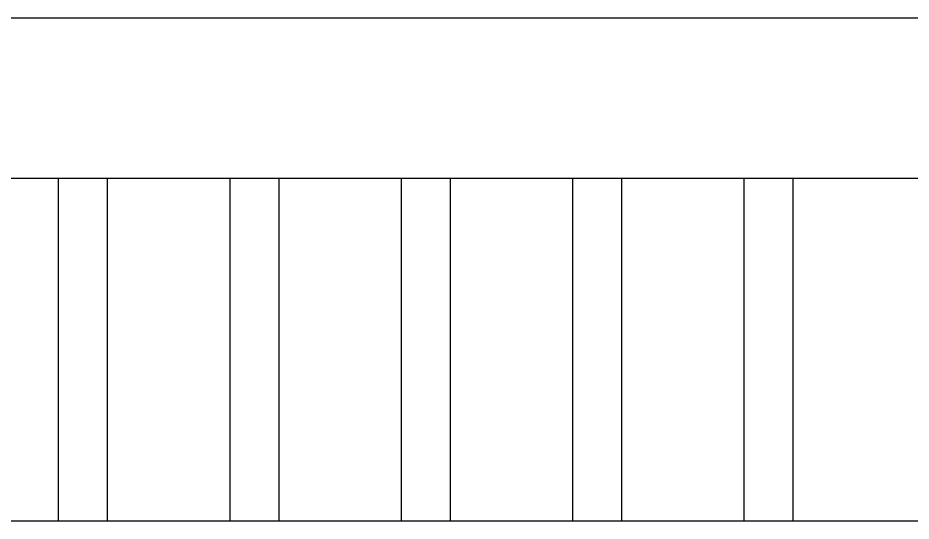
# Model space of a CAD drawing. Extents: x 396092 to 455492, y 17293 to 132793.
# Drawn here: x 402354.5 to 402719.3, y 40063 to 40268.5 of the extents above; entities that cross this region are included whole.
import ezdxf

# ---------------------------------------------------------------- set-up
doc = ezdxf.new("R2010")
doc.units = 0
doc.header["$LTSCALE"] = 1000
doc.header["$MEASUREMENT"] = 0
doc.layers.add('MU', color=34, linetype='Continuous')

msp = doc.modelspace()

# ---------------------------------------------------------------- linework, layer by layer
at = {"layer": 'MU', "color": 37}
for p, q in [((400402.73, 40203.01), (404002.73, 40203.01)), ((404002.73, 40063.01), (400402.73, 40063.01))]:
    msp.add_line(p, q, dxfattribs=at)
for points in [[(400352.73, 40268.47), (404052.73, 40268.47)], [(402371.2, 40063.01), (402371.2, 40203.01)], [(402391.2, 40063.01), (402391.2, 40203.01)], [(402441.2, 40063.01), (402441.2, 40203.01)], [(402461.2, 40063.01), (402461.2, 40203.01)], [(402511.2, 40063.01), (402511.2, 40203.01)], [(402531.2, 40063.01), (402531.2, 40203.01)], [(402581.2, 40063.01), (402581.2, 40203.01)], [(402601.2, 40063.01), (402601.2, 40203.01)], [(402651.2, 40063.01), (402651.2, 40203.01)], [(402671.2, 40063.01), (402671.2, 40203.01)]]:
    msp.add_lwpolyline(points, dxfattribs=at)

doc.saveas('drawing.dxf')
